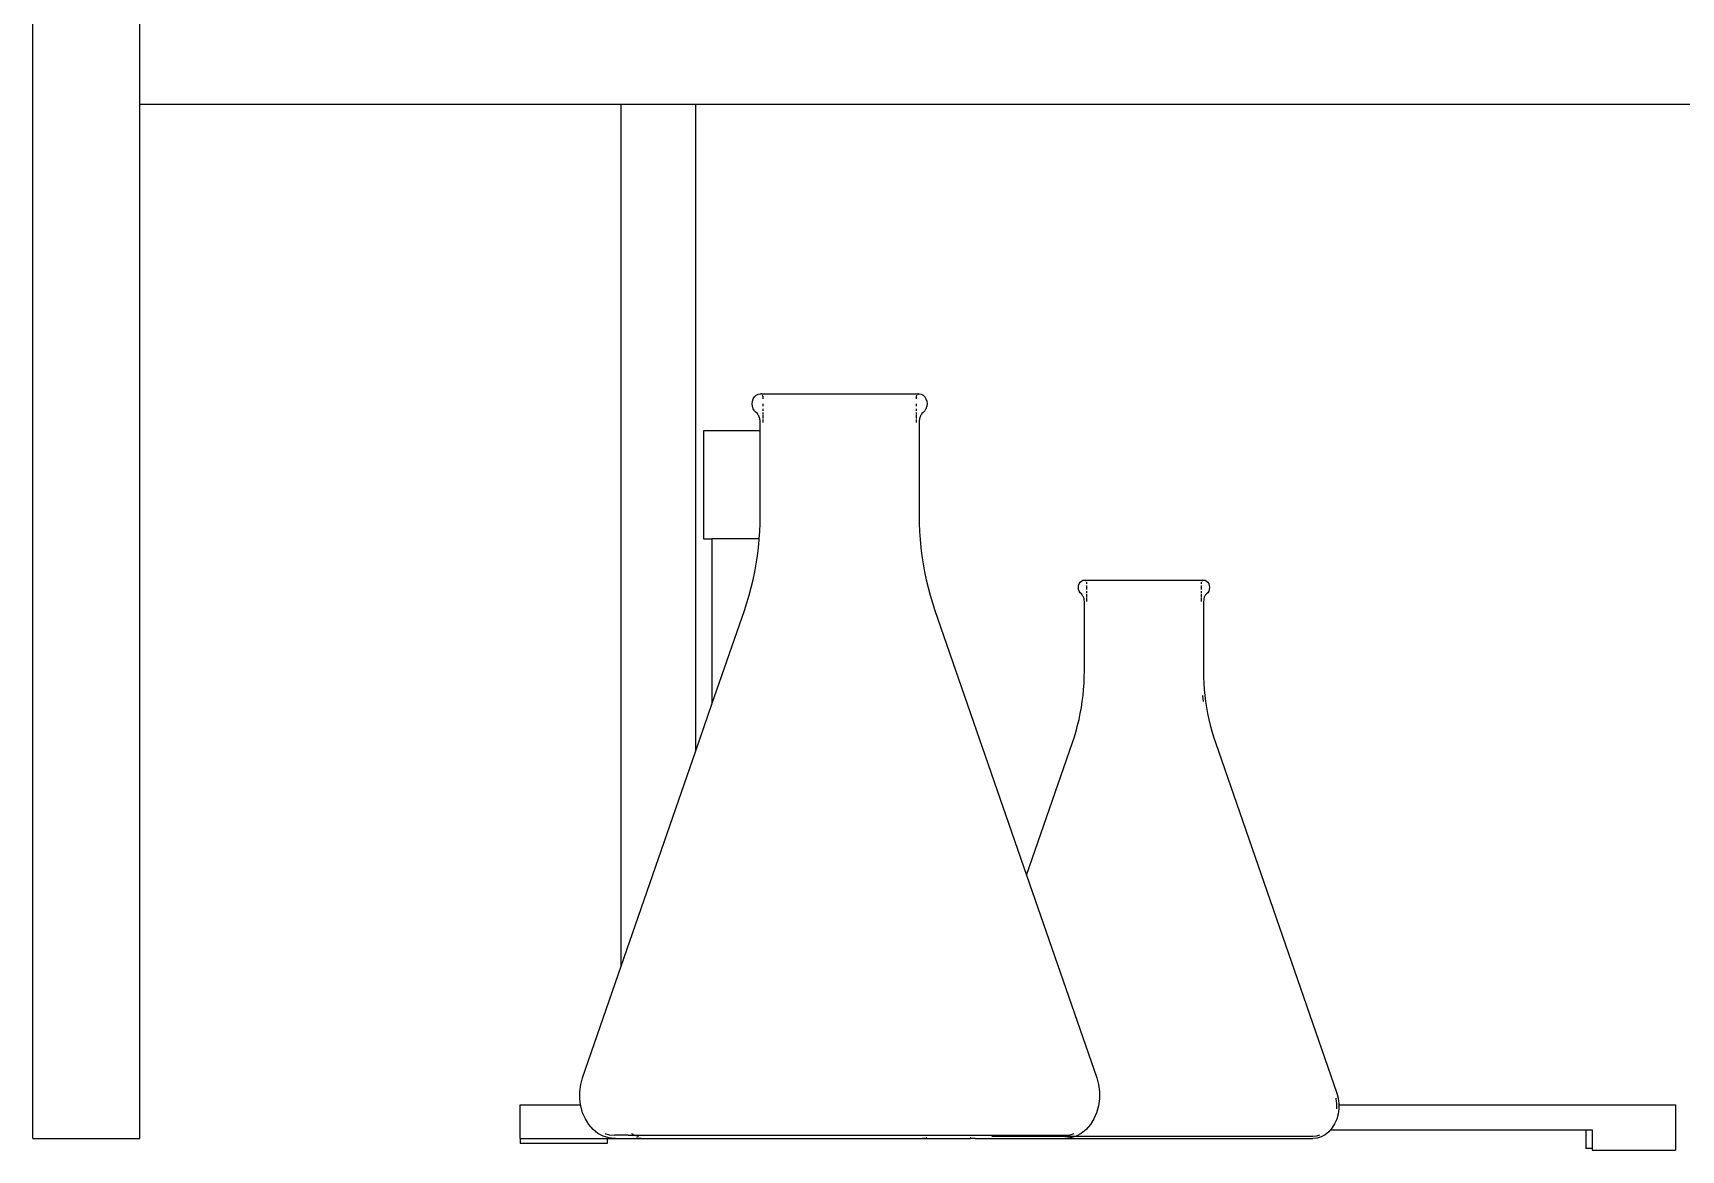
# Model space of a CAD drawing. Header units: metres. Extents: x 2.3 to 15.1, y 3 to 5.1.
# Drawn here: x 8.103 to 8.5012, y 4.3353 to 4.6053 of the extents above; entities that cross this region are included whole.
import ezdxf

# ---------------------------------------------------------------- set-up
doc = ezdxf.new("R2010")
doc.units = ezdxf.units.M
doc.layers.add('Edges', color=7, linetype='Continuous')

# ---------------------------------------------------------------- blocks, each defined once
blk = doc.blocks.new('Chemistry Lab table fr')
at = {"layer": 'Edges'}
for p, q in [((-2.21487, 0.06983), (-2.21487, 0.84483)), ((-2.18905, 0.31983), (-2.18905, 0.34483)), ((-2.18905, 0.06983), (-2.18905, 0.31983)), ((-2.18905, 0.31983), (-2.07275, 0.31983)), ((-2.07275, 0.11147), (-2.07275, 0.31983)), ((-2.07275, 0.31983), (-2.05472, 0.31983)), ((-2.05472, 0.16355), (-2.05472, 0.31983)), ((-2.05472, 0.31983), (-1.44267, 0.31983)), ((-2.04109, 0.24743), (-2.04102, 0.24805)), ((-2.04102, 0.24681), (-2.04109, 0.24743)), ((-2.04102, 0.24805), (-2.04083, 0.24863)), ((-2.04083, 0.24863), (-2.04052, 0.24912)), ((-2.04052, 0.24912), (-2.04013, 0.24951)), ((-2.04013, 0.24951), (-2.03966, 0.24975)), ((-2.03966, 0.24975), (-2.03917, 0.24983)), ((-2.03917, 0.24983), (-2.03908, 0.24982)), ((-2.03908, 0.24982), (-2.039, 0.2498)), ((-2.03888, 0.24983), (-2.039, 0.2498)), ((-2.039, 0.2498), (-2.03892, 0.24977)), ((-2.03892, 0.24977), (-2.03889, 0.24975)), ((-2.03888, 0.24983), (-2.00106, 0.24983)), ((-2.03866, 0.24951), (-2.03861, 0.24943)), ((-2.03861, 0.24943), (-2.03858, 0.24933)), ((-2.03858, 0.24933), (-2.03855, 0.24923)), ((-2.03855, 0.24923), (-2.03853, 0.24913)), ((-2.03853, 0.24913), (-2.03853, 0.24903)), ((-2.03853, 0.24903), (-2.03853, 0.24863)), ((-2.03853, 0.24743), (-2.03853, 0.24681)), ((-2.00141, 0.24903), (-2.0014, 0.24913)), ((-2.00141, 0.24863), (-2.00141, 0.24903)), ((-2.00141, 0.24681), (-2.00141, 0.24743)), ((-2.0014, 0.24913), (-2.00138, 0.24923)), ((-2.00138, 0.24923), (-2.00136, 0.24933)), ((-2.00136, 0.24933), (-2.00132, 0.24943)), ((-2.00132, 0.24943), (-2.00128, 0.24951)), ((-2.00093, 0.2498), (-2.00106, 0.24983)), ((-2.00105, 0.24975), (-2.00101, 0.24977)), ((-2.00101, 0.24977), (-2.00093, 0.2498)), ((-2.00093, 0.2498), (-2.00085, 0.24982)), ((-2.00085, 0.24982), (-2.00077, 0.24983)), ((-2.00077, 0.24983), (-2.00027, 0.24975)), ((-2.00027, 0.24975), (-1.99981, 0.24951)), ((-1.99981, 0.24951), (-1.99941, 0.24912)), ((-1.99941, 0.24912), (-1.9991, 0.24863)), ((-1.9991, 0.24863), (-1.99891, 0.24805)), ((-1.99891, 0.24805), (-1.99885, 0.24743)), ((-1.99885, 0.24743), (-1.99891, 0.24681)), ((-2.04083, 0.24623), (-2.04102, 0.24681)), ((-2.04052, 0.24573), (-2.04083, 0.24623)), ((-2.04013, 0.24535), (-2.04052, 0.24573)), ((-2.03985, 0.24504), (-2.04013, 0.24535)), ((-2.03972, 0.24486), (-2.03985, 0.24504)), ((-2.03961, 0.24468), (-2.03972, 0.24486)), ((-2.03951, 0.24448), (-2.03961, 0.24468)), ((-2.03942, 0.24427), (-2.03951, 0.24448)), ((-2.03934, 0.24406), (-2.03942, 0.24427)), ((-2.03928, 0.24384), (-2.03934, 0.24406)), ((-2.03923, 0.24361), (-2.03928, 0.24384)), ((-2.0392, 0.24339), (-2.03923, 0.24361)), ((-2.03917, 0.24292), (-2.0392, 0.24339)), ((-2.03917, 0.24087), (-2.03917, 0.24292)), ((-2.03853, 0.24623), (-2.03853, 0.24573)), ((-2.03853, 0.24535), (-2.03853, 0.24486)), ((-2.03853, 0.24468), (-2.03853, 0.24384)), ((-2.03853, 0.24361), (-2.03853, 0.24292)), ((-2.00141, 0.24573), (-2.00141, 0.24623)), ((-2.00141, 0.24485), (-2.00141, 0.24535)), ((-2.00141, 0.24384), (-2.00141, 0.24468)), ((-2.00141, 0.24292), (-2.00141, 0.24361)), ((-2.00074, 0.24339), (-2.00077, 0.24292)), ((-2.00077, 0.24292), (-2.00077, 0.22049)), ((-2.0007, 0.24361), (-2.00074, 0.24339)), ((-2.00065, 0.24384), (-2.0007, 0.24361)), ((-2.00059, 0.24406), (-2.00065, 0.24384)), ((-2.00051, 0.24427), (-2.00059, 0.24406)), ((-2.00042, 0.24448), (-2.00051, 0.24427)), ((-2.00032, 0.24468), (-2.00042, 0.24448)), ((-2.00021, 0.24486), (-2.00032, 0.24468)), ((-2.00009, 0.24504), (-2.00021, 0.24486)), ((-1.99981, 0.24535), (-2.00009, 0.24504)), ((-1.99941, 0.24573), (-1.99981, 0.24535)), ((-1.9991, 0.24623), (-1.99941, 0.24573)), ((-1.99891, 0.24681), (-1.9991, 0.24623)), ((-2.05282, 0.24087), (-2.05282, 0.21475)), ((-2.03917, 0.24087), (-2.05282, 0.24087)), ((-2.03917, 0.22049), (-2.03917, 0.24087)), ((-2.03919, 0.21852), (-2.03917, 0.22049)), ((-2.00077, 0.22049), (-2.00074, 0.21852)), ((-2.0394, 0.21475), (-2.03927, 0.21655)), ((-2.03927, 0.21655), (-2.03919, 0.21852)), ((-2.00074, 0.21852), (-2.00066, 0.21655)), ((-2.00066, 0.21655), (-2.00053, 0.21459)), ((-2.05282, 0.21475), (-2.05082, 0.21475)), ((-2.05082, 0.21475), (-2.05082, 0.17483)), ((-2.0394, 0.21475), (-2.05082, 0.21475)), ((-2.03984, 0.21068), (-2.0396, 0.21263)), ((-2.0396, 0.21263), (-2.03941, 0.21459)), ((-2.03941, 0.21459), (-2.0394, 0.21475)), ((-2.00053, 0.21459), (-2.00034, 0.21263)), ((-2.00034, 0.21263), (-2.0001, 0.21068)), ((-2.04048, 0.20682), (-2.04013, 0.20874)), ((-2.04013, 0.20874), (-2.03984, 0.21068)), ((-2.0001, 0.21068), (-1.9998, 0.20874)), ((-1.9998, 0.20874), (-1.99946, 0.20682)), ((-2.04132, 0.20302), (-2.04087, 0.20491)), ((-2.04087, 0.20491), (-2.04048, 0.20682)), ((-1.99946, 0.20682), (-1.99906, 0.20491)), ((-1.99906, 0.20491), (-1.99861, 0.20302)), ((-1.96228, 0.20303), (-1.96223, 0.20349)), ((-1.96223, 0.20349), (-1.96208, 0.20393)), ((-1.96208, 0.20393), (-1.96186, 0.2043)), ((-1.96186, 0.2043), (-1.96156, 0.20459)), ((-1.96156, 0.20459), (-1.96121, 0.20477)), ((-1.96121, 0.20477), (-1.96084, 0.20483)), ((-1.96084, 0.20483), (-1.96077, 0.20482)), ((-1.96077, 0.20482), (-1.96071, 0.20481)), ((-1.96071, 0.20481), (-1.96065, 0.20478)), ((-1.96062, 0.20483), (-1.96065, 0.20478)), ((-1.96065, 0.20478), (-1.9606, 0.20475)), ((-1.96062, 0.20483), (-1.93226, 0.20483)), ((-1.9606, 0.20475), (-1.96055, 0.2047)), ((-1.96055, 0.2047), (-1.9605, 0.20465)), ((-1.9605, 0.20465), (-1.96046, 0.20459)), ((-1.96036, 0.2043), (-1.96036, 0.20423)), ((-1.96036, 0.20423), (-1.96036, 0.20393)), ((-1.96036, 0.20349), (-1.96036, 0.20256)), ((-1.93252, 0.20423), (-1.93251, 0.2043)), ((-1.93252, 0.20393), (-1.93252, 0.20423)), ((-1.93252, 0.20256), (-1.93252, 0.20349)), ((-1.93242, 0.20459), (-1.93238, 0.20465)), ((-1.93238, 0.20465), (-1.93233, 0.2047)), ((-1.93233, 0.2047), (-1.93228, 0.20475)), ((-1.93228, 0.20475), (-1.93222, 0.20478)), ((-1.93222, 0.20478), (-1.93226, 0.20483)), ((-1.93222, 0.20478), (-1.93216, 0.20481)), ((-1.93216, 0.20481), (-1.9321, 0.20482)), ((-1.9321, 0.20482), (-1.93204, 0.20483)), ((-1.93204, 0.20483), (-1.93166, 0.20477)), ((-1.93166, 0.20477), (-1.93132, 0.20459)), ((-1.93132, 0.20459), (-1.93102, 0.2043)), ((-1.93102, 0.2043), (-1.93079, 0.20393)), ((-1.93079, 0.20393), (-1.93065, 0.20349)), ((-1.93065, 0.20349), (-1.9306, 0.20303)), ((-2.04298, 0.19748), (-2.04238, 0.1993)), ((-2.04238, 0.1993), (-2.04183, 0.20115)), ((-2.04183, 0.20115), (-2.04132, 0.20302)), ((-1.99861, 0.20302), (-1.99811, 0.20115)), ((-1.99811, 0.20115), (-1.99756, 0.1993)), ((-1.99756, 0.1993), (-1.99695, 0.19748)), ((-1.96223, 0.20256), (-1.96228, 0.20303)), ((-1.96208, 0.20213), (-1.96223, 0.20256)), ((-1.96186, 0.20175), (-1.96208, 0.20213)), ((-1.96156, 0.20147), (-1.96186, 0.20175)), ((-1.96135, 0.20123), (-1.96156, 0.20147)), ((-1.96126, 0.2011), (-1.96135, 0.20123)), ((-1.96117, 0.20096), (-1.96126, 0.2011)), ((-1.96109, 0.20082), (-1.96117, 0.20096)), ((-1.96103, 0.20066), (-1.96109, 0.20082)), ((-1.96097, 0.2005), (-1.96103, 0.20066)), ((-1.96092, 0.20034), (-1.96097, 0.2005)), ((-1.96089, 0.20017), (-1.96092, 0.20034)), ((-1.96086, 0.2), (-1.96089, 0.20017)), ((-1.96084, 0.19965), (-1.96086, 0.2)), ((-1.96084, 0.18283), (-1.96084, 0.19965)), ((-1.96036, 0.20213), (-1.96036, 0.20175)), ((-1.96036, 0.20147), (-1.96036, 0.20066)), ((-1.96036, 0.2005), (-1.96036, 0.19965)), ((-1.93252, 0.20175), (-1.93252, 0.20213)), ((-1.93252, 0.20066), (-1.93252, 0.20147)), ((-1.93252, 0.19965), (-1.93252, 0.2005)), ((-1.93201, 0.2), (-1.93204, 0.19965)), ((-1.93204, 0.19965), (-1.93204, 0.18283)), ((-1.93199, 0.20017), (-1.93201, 0.2)), ((-1.93195, 0.20034), (-1.93199, 0.20017)), ((-1.9319, 0.2005), (-1.93195, 0.20034)), ((-1.93185, 0.20066), (-1.9319, 0.2005)), ((-1.93178, 0.20082), (-1.93185, 0.20066)), ((-1.9317, 0.20096), (-1.93178, 0.20082)), ((-1.93162, 0.2011), (-1.9317, 0.20096)), ((-1.93153, 0.20123), (-1.93162, 0.2011)), ((-1.93132, 0.20147), (-1.93153, 0.20123)), ((-1.93102, 0.20175), (-1.93132, 0.20147)), ((-1.93079, 0.20213), (-1.93102, 0.20175)), ((-1.93065, 0.20256), (-1.93079, 0.20213)), ((-1.9306, 0.20303), (-1.93065, 0.20256)), ((-2.05082, 0.17483), (-2.04298, 0.19748)), ((-1.99695, 0.19748), (-1.9748, 0.13348)), ((-1.96102, 0.1784), (-1.96092, 0.17987)), ((-1.96092, 0.17987), (-1.96086, 0.18135)), ((-1.96086, 0.18135), (-1.96084, 0.18283)), ((-1.93204, 0.18283), (-1.93202, 0.18135)), ((-1.93202, 0.18135), (-1.93196, 0.17987)), ((-1.93196, 0.17987), (-1.93186, 0.1784)), ((-1.96156, 0.17401), (-1.96134, 0.17547)), ((-1.96134, 0.17547), (-1.96116, 0.17693)), ((-1.96116, 0.17693), (-1.96102, 0.1784)), ((-1.93219, 0.17685), (-1.9322, 0.17693)), ((-1.93202, 0.17547), (-1.93219, 0.17685)), ((-1.93186, 0.1784), (-1.93172, 0.17693)), ((-1.93172, 0.17693), (-1.93154, 0.17547)), ((-1.93154, 0.17547), (-1.93131, 0.17401)), ((-2.05472, 0.16355), (-2.05082, 0.17483)), ((-1.96212, 0.17114), (-1.96182, 0.17257)), ((-1.96182, 0.17257), (-1.96156, 0.17401)), ((-1.93131, 0.17401), (-1.93106, 0.17257)), ((-1.93106, 0.17257), (-1.93076, 0.17114)), ((-1.96325, 0.16693), (-1.96283, 0.16832)), ((-1.96283, 0.16832), (-1.96246, 0.16972)), ((-1.96246, 0.16972), (-1.96212, 0.17114)), ((-1.93076, 0.17114), (-1.93042, 0.16972)), ((-1.93042, 0.16972), (-1.93004, 0.16832)), ((-1.93004, 0.16832), (-1.92963, 0.16693)), ((-2.07275, 0.11147), (-2.05472, 0.16355)), ((-1.9748, 0.13348), (-1.9637, 0.16557)), ((-1.9637, 0.16557), (-1.96325, 0.16693)), ((-1.92963, 0.16693), (-1.92918, 0.16557)), ((-1.92918, 0.16557), (-1.89985, 0.08084)), ((-1.9748, 0.13348), (-1.95785, 0.08451)), ((-2.08208, 0.08451), (-2.07275, 0.11147)), ((-2.08253, 0.08287), (-2.08208, 0.08451)), ((-1.95785, 0.08451), (-1.95741, 0.08287)), ((-2.08275, 0.08116), (-2.08253, 0.08287)), ((-2.08274, 0.07943), (-2.08275, 0.08116)), ((-1.95741, 0.08287), (-1.95718, 0.08116)), ((-1.95718, 0.08116), (-1.95719, 0.07943)), ((-1.89985, 0.08084), (-1.89952, 0.07961)), ((-2.09714, 0.07797), (-2.08255, 0.07797)), ((-2.09714, 0.06983), (-2.09714, 0.07797)), ((-2.08255, 0.07797), (-2.08274, 0.07943)), ((-2.08251, 0.07772), (-2.08255, 0.07797)), ((-2.08206, 0.07609), (-2.08251, 0.07772)), ((-2.08139, 0.07457), (-2.08206, 0.07609)), ((-1.95788, 0.07609), (-1.95854, 0.07457)), ((-1.95742, 0.07772), (-1.95788, 0.07609)), ((-1.95719, 0.07943), (-1.95742, 0.07772)), ((-1.89998, 0.07946), (-1.90002, 0.07961)), ((-1.89983, 0.07828), (-1.89998, 0.07946)), ((-1.89953, 0.07575), (-1.89987, 0.07452)), ((-1.89984, 0.07703), (-1.89983, 0.07708)), ((-1.89983, 0.07708), (-1.89983, 0.07828)), ((-1.89935, 0.07703), (-1.89953, 0.07575)), ((-1.89952, 0.07961), (-1.89935, 0.07833)), ((-1.89935, 0.07833), (-1.89935, 0.07797)), ((-1.89935, 0.07797), (-1.81803, 0.07797)), ((-1.89935, 0.07797), (-1.89935, 0.07703)), ((-1.81803, 0.07797), (-1.81803, 0.06705)), ((-2.08054, 0.0732), (-2.08139, 0.07457)), ((-2.07952, 0.07203), (-2.08054, 0.0732)), ((-2.07836, 0.07109), (-2.07952, 0.07203)), ((-1.96041, 0.07203), (-1.96157, 0.07109)), ((-1.95939, 0.0732), (-1.96041, 0.07203)), ((-1.95854, 0.07457), (-1.95939, 0.0732)), ((-1.9014, 0.07191), (-1.90177, 0.07148)), ((-1.90101, 0.07236), (-1.9014, 0.07191)), ((-1.9014, 0.07191), (-1.8397, 0.07191)), ((-1.90037, 0.07338), (-1.90101, 0.07236)), ((-1.89987, 0.07452), (-1.90037, 0.07338)), ((-1.8397, 0.07191), (-1.8397, 0.0674)), ((-1.8397, 0.07191), (-1.83814, 0.07191)), ((-1.83814, 0.07191), (-1.83814, 0.0674)), ((-2.21487, 0.06983), (-2.18905, 0.06983)), ((-2.09714, 0.06983), (-2.09714, 0.06861)), ((-2.09714, 0.06983), (-2.07616, 0.06983)), ((-2.07616, 0.06861), (-2.09714, 0.06861)), ((-2.07709, 0.07039), (-2.07836, 0.07109)), ((-2.07575, 0.06997), (-2.07709, 0.07039)), ((-2.07667, 0.07109), (-2.07564, 0.07076)), ((-2.07616, 0.06983), (-2.07616, 0.06861)), ((-2.07616, 0.06983), (-2.07437, 0.06983)), ((-2.07437, 0.06983), (-2.07575, 0.06997)), ((-2.07564, 0.07076), (-2.07434, 0.07063)), ((-2.07425, 0.06983), (-2.07437, 0.06983)), ((-2.07106, 0.07063), (-2.07434, 0.07063)), ((-2.07425, 0.06997), (-2.07425, 0.06983)), ((-2.07425, 0.06983), (-2.06793, 0.06983)), ((-2.07106, 0.07063), (-2.0695, 0.07066)), ((-2.07027, 0.07109), (-2.07024, 0.07106)), ((-2.07024, 0.07106), (-2.0695, 0.07066)), ((-2.0695, 0.07066), (-2.06941, 0.07063)), ((-2.06941, 0.07063), (-2.06873, 0.07041)), ((-2.06941, 0.07063), (-1.96559, 0.07063)), ((-2.06879, 0.06992), (-2.06896, 0.06997)), ((-2.06793, 0.06983), (-2.06879, 0.06992)), ((-2.06873, 0.07041), (-2.06856, 0.07039)), ((-2.06793, 0.06983), (-2.03665, 0.06983)), ((-2.03665, 0.06983), (-2.03665, 0.06992)), ((-2.03665, 0.06983), (-1.99993, 0.06983)), ((-1.99907, 0.06992), (-1.99993, 0.06983)), ((-1.99993, 0.06983), (-1.98832, 0.06983)), ((-1.9989, 0.06997), (-1.99907, 0.06992)), ((-1.98832, 0.06997), (-1.98839, 0.06997)), ((-1.98832, 0.06983), (-1.98832, 0.06997)), ((-1.98827, 0.06993), (-1.98832, 0.06997)), ((-1.98724, 0.06983), (-1.98832, 0.06983)), ((-1.98724, 0.06983), (-1.98827, 0.06993)), ((-1.98724, 0.06983), (-1.96557, 0.06983)), ((-1.98321, 0.07043), (-1.96683, 0.07043)), ((-1.96683, 0.07043), (-1.96284, 0.07039)), ((-1.96559, 0.07063), (-1.96429, 0.07076)), ((-1.96419, 0.06997), (-1.96557, 0.06983)), ((-1.96557, 0.06983), (-1.90564, 0.06983)), ((-1.96429, 0.07076), (-1.96326, 0.07109)), ((-1.96284, 0.07039), (-1.96419, 0.06997)), ((-1.96278, 0.07043), (-1.96284, 0.07039)), ((-1.96157, 0.07109), (-1.96278, 0.07043)), ((-1.96278, 0.07043), (-1.90566, 0.07043)), ((-1.90566, 0.07043), (-1.90468, 0.07053)), ((-1.9046, 0.06993), (-1.90564, 0.06983)), ((-1.90468, 0.07053), (-1.90391, 0.07077)), ((-1.90359, 0.07025), (-1.9046, 0.06993)), ((-1.90264, 0.07077), (-1.90359, 0.07025)), ((-1.90177, 0.07148), (-1.90264, 0.07077)), ((-1.83814, 0.0674), (-1.8397, 0.0674)), ((-1.83814, 0.0674), (-1.83814, 0.06705)), ((-1.83814, 0.06705), (-1.81803, 0.06705))]:
    blk.add_line(p, q, dxfattribs=at)

msp = doc.modelspace()

# ---------------------------------------------------------------- block references
msp.add_blockref('Chemistry Lab table fr', (10.31787, 4.26826))

doc.saveas('drawing.dxf')
